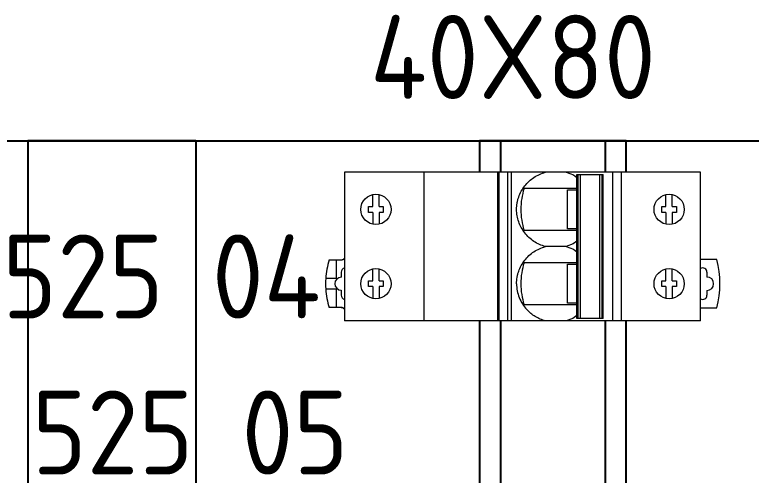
# Model space of a CAD drawing. Header units: millimetres. Extents: x 0 to 69574, y -5 to 41746.
# Drawn here: x 45537.4 to 45712.7, y 12099.7 to 12209.5 of the extents above; entities that cross this region are included whole.
import ezdxf
from ezdxf.enums import TextEntityAlignment as Align

# ---------------------------------------------------------------- set-up
doc = ezdxf.new("R2010")
doc.units = ezdxf.units.MM
doc.set_wipeout_variables(frame=1)
doc.layers.add('000-PI-Oprema', color=30, linetype='Continuous', lineweight=5)
for name, color, linetype in [('000-PI_TEXT', 7, 'Continuous'), ('002-PI-Kabelska kanalica', 150, 'Continuous'), ('004-PI-DIN Šina', 3, 'Continuous')]:
    doc.layers.add(name, color=color, linetype=linetype)
doc.styles.add('PI0', font='isocpeur.ttf', dxfattribs={"width": 0.9})

# ---------------------------------------------------------------- blocks, each defined once
blk = doc.blocks.new('*U1086')
at = {"layer": '002-PI-Kabelska kanalica'}
blk.add_line((20, -100), (20, 470), dxfattribs=at)
blk = doc.blocks.new('*U580')
at = {"layer": '002-PI-Kabelska kanalica'}
for p, q in [((-20, 120), (20, 120)), ((-20, -100), (-20, 120)), ((20, -100), (20, 120)), ((-20, -100), (20, -100))]:
    blk.add_line(p, q, dxfattribs=at)
blk = doc.blocks.new('*U581')
at = {"layer": '004-PI-DIN Šina'}
blk.add_lwpolyline([(220, -17.5), (220, 17.5), (0, 17.5), (0, -17.5)], close=True, dxfattribs=at)
for points in [[(0, 12.5), (220, 12.5)], [(0, -12.5), (220, -12.5)]]:
    blk.add_lwpolyline(points, dxfattribs=at)
blk = doc.blocks.new('A9F74206')
at = {"layer": '000-PI-Oprema'}
for p, q in [((43768.51, 37223.54), (43768.51, 37225.18)), ((43772.96, 37226), (43772.96, 37223.54)), ((43775.46, 37223.54), (43775.46, 37226)), ((43779.91, 37225.19), (43779.91, 37223.54)), ((43772.96, 37223.54), (43768.51, 37223.54)), ((43779.91, 37223.54), (43775.46, 37223.54)), ((43772.61, 37135.24), (43771.46, 37135.24)), ((43776.96, 37135.24), (43775.81, 37135.24))]:
    blk.add_line(p, q, dxfattribs=at)
for centre, radius, start, end in [((43774.23, 37206.69), 19.35, 93.7668, 107.1978), ((43774.23, 37206.69), 19.35, 86.3591, 93.7668), ((43774.23, 37206.69), 19.35, 72.9337, 86.3591), ((43774.21, 37135.24), 1.6, 180, 0), ((43774.21, 37154.14), 22, 254.849, 285.151)]:
    blk.add_arc(centre, radius, start, end, dxfattribs=at)
at = {"ltscale": 0.25}
blk.add_wipeout([(43765.36, 37221.54), (43800.76, 37221.54), (43800.76, 37136.74), (43765.36, 37136.74)], dxfattribs=at).dxf.layer = '000-PI-Oprema'
at = {"layer": '000-PI-Oprema'}
for p, q in [((43768.51, 37222.11), (43768.51, 37223.54)), ((43779.91, 37223.54), (43779.91, 37222.11)), ((43765.36, 37136.74), (43765.36, 37221.54)), ((43800.76, 37221.54), (43765.36, 37221.54)), ((43772.66, 37222.31), (43771.46, 37222.31)), ((43776.96, 37222.31), (43775.76, 37222.31)), ((43800.76, 37136.74), (43800.76, 37221.54)), ((43773.51, 37214.81), (43770.69, 37214.81)), ((43773.51, 37214.81), (43773.51, 37215.81)), ((43773.51, 37215.81), (43774.91, 37215.81)), ((43774.91, 37215.81), (43774.91, 37214.81)), ((43774.91, 37214.81), (43777.73, 37214.81)), ((43791.21, 37214.81), (43788.39, 37214.81)), ((43791.21, 37214.81), (43791.21, 37215.81)), ((43791.21, 37215.81), (43792.61, 37215.81)), ((43792.61, 37215.81), (43792.61, 37214.81)), ((43792.61, 37214.81), (43795.43, 37214.81)), ((43773.51, 37213.31), (43770.69, 37213.31)), ((43773.51, 37212.31), (43773.51, 37213.31)), ((43774.91, 37213.31), (43774.91, 37212.31)), ((43774.91, 37213.31), (43777.73, 37213.31)), ((43791.21, 37213.31), (43788.39, 37213.31)), ((43791.21, 37212.31), (43791.21, 37213.31)), ((43792.61, 37213.31), (43792.61, 37212.31)), ((43792.61, 37213.31), (43795.43, 37213.31)), ((43774.91, 37212.31), (43773.51, 37212.31)), ((43792.61, 37212.31), (43791.21, 37212.31)), ((43800.76, 37202.64), (43765.36, 37202.64)), ((43800.76, 37185.14), (43765.36, 37185.14)), ((43765.36, 37184.74), (43800.76, 37184.74)), ((43765.36, 37182.64), (43800.76, 37182.64)), ((43800.76, 37181.84), (43765.36, 37181.84)), ((43769.21, 37166.23), (43769.21, 37178.78)), ((43779.21, 37166.23), (43779.21, 37178.78)), ((43786.91, 37166.23), (43786.91, 37178.78)), ((43796.91, 37166.23), (43796.91, 37178.78)), ((43783.06, 37168.72), (43783.06, 37173.72)), ((43769.56, 37166.23), (43769.56, 37168.44)), ((43769.56, 37168.44), (43778.86, 37168.44)), ((43778.86, 37168.44), (43778.86, 37166.23)), ((43787.26, 37168.44), (43796.56, 37168.44)), ((43787.26, 37166.23), (43787.26, 37168.44)), ((43796.56, 37168.44), (43796.56, 37166.23)), ((43765.91, 37159.95), (43765.91, 37166.23)), ((43765.91, 37166.23), (43800.21, 37166.23)), ((43800.21, 37165.96), (43765.91, 37165.96)), ((43800.21, 37165.39), (43765.91, 37165.39)), ((43800.21, 37166.23), (43800.21, 37159.95)), ((43800.21, 37160.79), (43765.91, 37160.79)), ((43765.91, 37160.16), (43800.21, 37160.16)), ((43765.91, 37159.95), (43800.21, 37159.95)), ((43765.36, 37157.64), (43800.76, 37157.64)), ((43800.76, 37155.63), (43765.36, 37155.63)), ((43773.51, 37144.99), (43770.69, 37144.99)), ((43773.51, 37145.99), (43774.91, 37145.99)), ((43773.51, 37144.99), (43773.51, 37145.99)), ((43774.91, 37145.99), (43774.91, 37144.99)), ((43774.91, 37144.99), (43777.73, 37144.99)), ((43791.21, 37144.99), (43788.39, 37144.99)), ((43791.21, 37145.99), (43792.61, 37145.99)), ((43791.21, 37144.99), (43791.21, 37145.99)), ((43792.61, 37145.99), (43792.61, 37144.99)), ((43792.61, 37144.99), (43795.43, 37144.99)), ((43773.51, 37143.49), (43770.69, 37143.49)), ((43773.51, 37142.49), (43773.51, 37143.49)), ((43774.91, 37143.49), (43777.73, 37143.49)), ((43774.91, 37143.49), (43774.91, 37142.49)), ((43791.21, 37143.49), (43788.39, 37143.49)), ((43791.21, 37142.49), (43791.21, 37143.49)), ((43792.61, 37143.49), (43795.43, 37143.49)), ((43792.61, 37143.49), (43792.61, 37142.49)), ((43774.91, 37142.49), (43773.51, 37142.49)), ((43792.61, 37142.49), (43791.21, 37142.49)), ((43765.36, 37136.74), (43800.76, 37136.74)), ((43768.46, 37136.74), (43768.46, 37132.91)), ((43779.96, 37132.91), (43779.96, 37136.74))]:
    blk.add_line(p, q, dxfattribs=at)
for points in [[(43766.62, 37166.23), (43765.95, 37167.15), (43765.36, 37168.72)], [(43783.06, 37168.72), (43782.43, 37167.05), (43781.81, 37166.23)], [(43784.31, 37166.23), (43783.68, 37167.09), (43783.06, 37168.72)], [(43800.76, 37168.72), (43800.12, 37167.04), (43799.51, 37166.23)]]:
    blk.add_lwpolyline(points, dxfattribs=at)
for centre in [(43774.21, 37214.06), (43791.91, 37214.06), (43774.21, 37144.24), (43791.91, 37144.24)]:
    blk.add_circle(centre, 3.6, dxfattribs=at)
for centre, radius, start, end in [((43767.51, 37222.33), 0.997, 308.5163, 347.0319), ((43767.51, 37222.33), 0.997, 347.0631, 359.9849), ((43771.46, 37221.31), 1, 90.0557, 166.524), ((43776.96, 37221.31), 1, 13.4739, 89.9443), ((43780.91, 37222.33), 0.998, 180.0152, 192.8736), ((43780.91, 37222.33), 0.997, 192.9049, 231.4838), ((43771.46, 37136.24), 1, 149.9964, 270), ((43776.96, 37136.24), 1, 270, 30.0038)]:
    blk.add_arc(centre, radius, start, end, dxfattribs=at)
blk.add_ellipse((43774.21, 37222.31), major_axis=(0, 1.55), ratio=0.997493, start_param=-1.570796, end_param=1.570796, dxfattribs=at)
for points, knots in [([(43768.51, 37222.11), (43768.51, 37222.01), (43768.48, 37221.8), (43768.39, 37221.62), (43768.33, 37221.53)], [0, 0, 0, 0, 0.500039, 1, 1, 1, 1]), ([(43780.09, 37221.53), (43780.03, 37221.62), (43779.94, 37221.8), (43779.91, 37222.01), (43779.91, 37222.11)], [0, 0, 0, 0, 0.499961, 1, 1, 1, 1]), ([(43774.21, 37180.56), (43773.65, 37180.56), (43772.52, 37180.45), (43770.88, 37179.98), (43769.36, 37179.21), (43768.46, 37178.52), (43768.04, 37178.14)], [0, 0, 0, 0, 0.249983, 0.499973, 0.749982, 1, 1, 1, 1]), ([(43774.21, 37179.55), (43773.35, 37179.55), (43771.66, 37179.42), (43770, 37179.04), (43769.21, 37178.78)], [0, 0, 0, 0, 0.509146, 1, 1, 1, 1]), ([(43774.21, 37180.56), (43774.71, 37180.56), (43775.47, 37180.5), (43776.45, 37180.29), (43777.41, 37180), (43778.56, 37179.49), (43779.82, 37178.67), (43780.93, 37177.65), (43781.86, 37176.46), (43782.59, 37175.14), (43782.93, 37174.2), (43783.06, 37173.72)], [0, 0, 0, 0, 0.125046, 0.187644, 0.250209, 0.375224, 0.500253, 0.625262, 0.750232, 0.875163, 1, 1, 1, 1]), ([(43779.21, 37178.78), (43778.42, 37179.04), (43776.77, 37179.42), (43775.07, 37179.55), (43774.21, 37179.55)], [0, 0, 0, 0, 0.490854, 1, 1, 1, 1]), ([(43783.06, 37173.72), (43783.19, 37174.2), (43783.54, 37175.14), (43784.26, 37176.46), (43785.2, 37177.65), (43786.31, 37178.67), (43787.57, 37179.49), (43788.95, 37180.1), (43790.41, 37180.47), (43791.41, 37180.56), (43791.91, 37180.56)], [0, 0, 0, 0, 0.124861, 0.249813, 0.374793, 0.499813, 0.624849, 0.749888, 0.874952, 1, 1, 1, 1]), ([(43791.91, 37179.55), (43791.05, 37179.55), (43789.36, 37179.42), (43787.7, 37179.04), (43786.91, 37178.78)], [0, 0, 0, 0, 0.509146, 1, 1, 1, 1]), ([(43791.91, 37180.56), (43792.41, 37180.56), (43793.17, 37180.5), (43794.15, 37180.29), (43795.11, 37180), (43796.26, 37179.49), (43797.52, 37178.67), (43798.63, 37177.65), (43799.56, 37176.46), (43800.29, 37175.14), (43800.63, 37174.2), (43800.76, 37173.72)], [0, 0, 0, 0, 0.125046, 0.187644, 0.250209, 0.375224, 0.500253, 0.625262, 0.750232, 0.875163, 1, 1, 1, 1]), ([(43796.91, 37178.78), (43796.12, 37179.04), (43794.47, 37179.42), (43792.77, 37179.55), (43791.91, 37179.55)], [0, 0, 0, 0, 0.490854, 1, 1, 1, 1]), ([(43765.36, 37173.72), (43765.48, 37174.14), (43765.77, 37174.96), (43766.37, 37176.13), (43767.12, 37177.2), (43767.72, 37177.84), (43768.04, 37178.14)], [0, 0, 0, 0, 0.249803, 0.499808, 0.749905, 1, 1, 1, 1])]:
    blk.add_open_spline(points, degree=3, knots=knots, dxfattribs=at)

msp = doc.modelspace()

# ---------------------------------------------------------------- block references
for name, p, rotation in [('*U1086', (45450.483, 12199.404), 270), ('*U580', (45560.483, 12079.404), 180), ('*U581', (45665.483, 12179.404), 270)]:
    msp.add_blockref(name, p, dxfattribs=dict(rotation=rotation))

# ---------------------------------------------------------------- texts
at = {"insert": (45655.983, 12199.404), "char_height": 20, "width": 16.78721, "attachment_point": 5, "style": 'PI0'}
msp.add_mtext('{\\fISOCPEUR|b0|i0|c238|p34;40}X{\\fISOCPEUR|b0|i0|c238|p34;8}0', dxfattribs=at)
at = {"layer": '000-PI_TEXT', "style": 'PI0', "width": 0.9}
for s, p in [('-Q 525 04', (45552.549, 12147.139)), ('-RP 525 05', (45552.412, 12109.93))]:
    msp.add_text(s, height=20, dxfattribs=at).set_placement(p, align=Align.MIDDLE)

# ---------------------------------------------------------------- next in the draw order: block references
at = {"layer": '000-PI-Oprema', "rotation": 89.99999999999999}
msp.add_blockref('A9F74206', (82837.417, -31628.831), dxfattribs=at)

doc.saveas('drawing.dxf')
